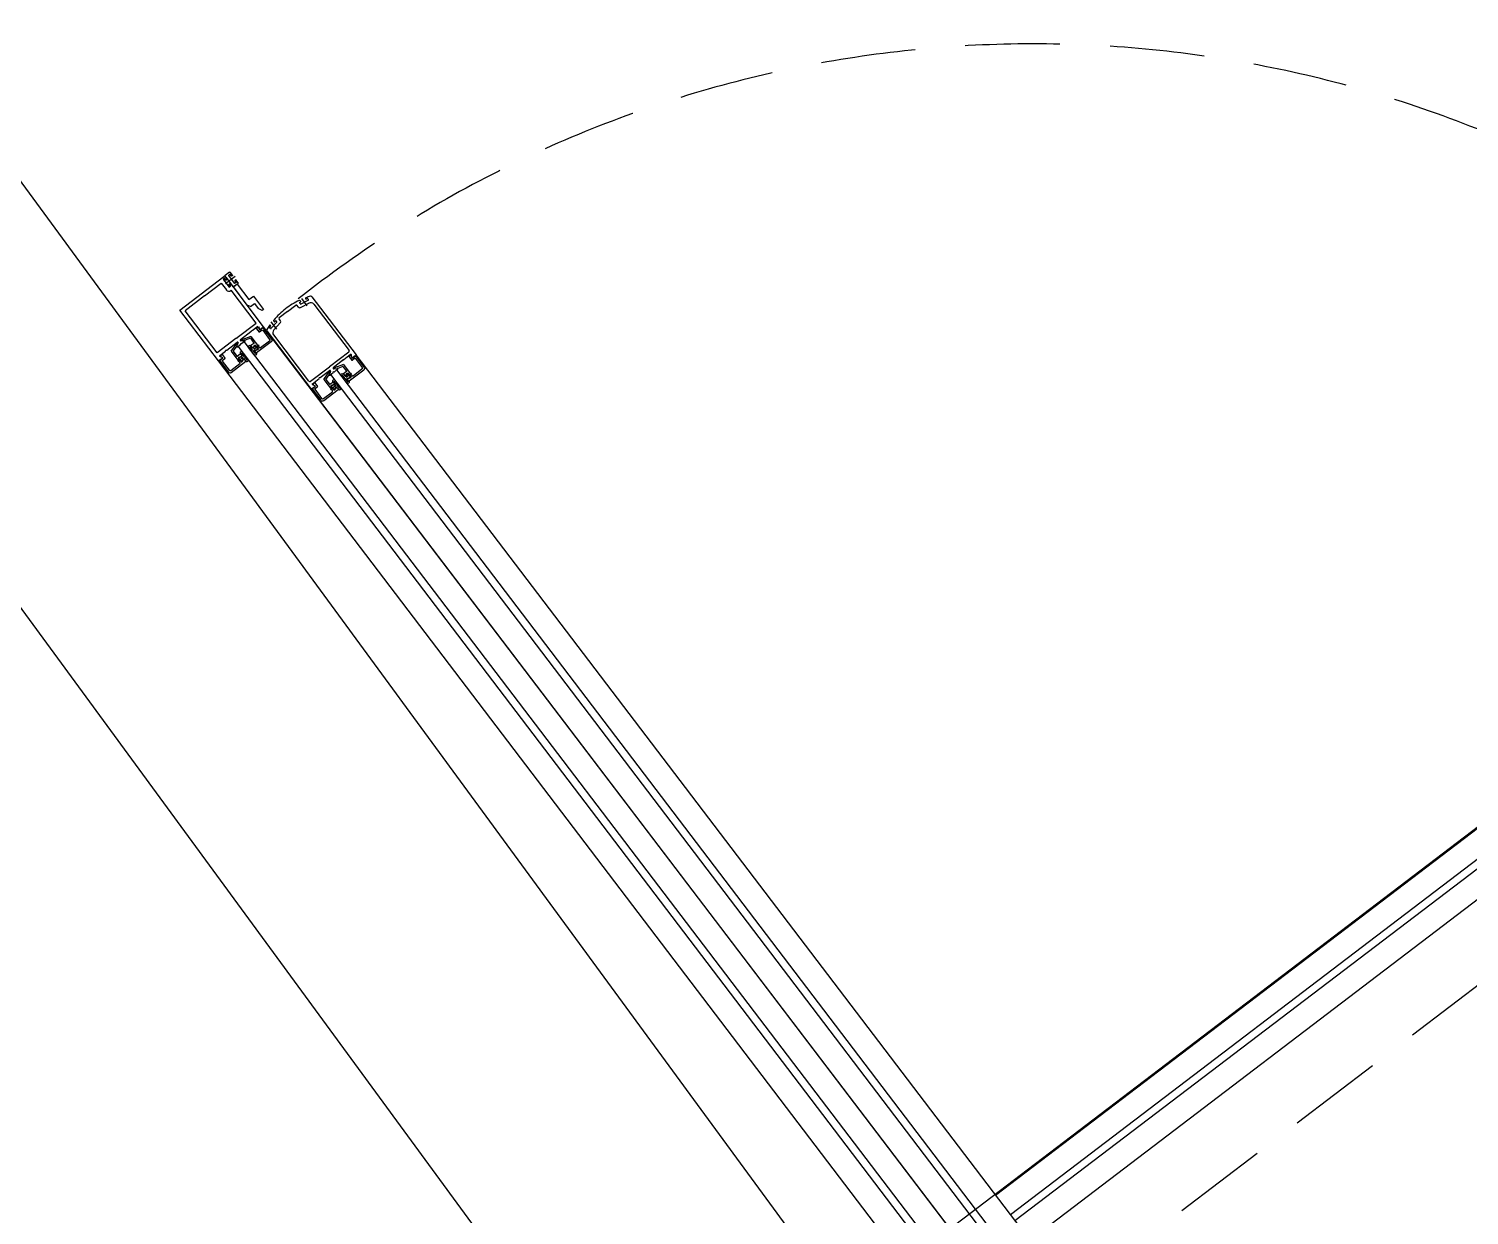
# Model space of a CAD drawing. Header units: millimetres. Extents: x 75184266 to 76346726, y -35850126 to -33679385.
# Drawn here: x 75497899 to 75499042, y -34603798 to -34602856 of the extents above; entities that cross this region are included whole.
import ezdxf

# ---------------------------------------------------------------- set-up
doc = ezdxf.new("R2010")
doc.units = ezdxf.units.MM
doc.header["$LTSCALE"] = 50
doc.header["$MEASUREMENT"] = 0
doc.linetypes.add('XR-지하3층$0$XR-지하3층$0$51A1코아(1층)-1$0$HID', pattern=[2.3, 1.5, -0.8])
doc.layers.add('XR-지하3층$0$XR-지하3층$0$AA-DWXM-DOOR', color=4, linetype='CONTINUOUS')
doc.layers.add('건축', color=8, linetype='CONTINUOUS', plot=False)

# ---------------------------------------------------------------- blocks, each defined once
blk = doc.blocks.new('XR-지하3층$0$XR-지하3층$0$dsfdf')
at = {"layer": 'XR-지하3층$0$XR-지하3층$0$AA-DWXM-DOOR', "color": 8, "linetype": 'XR-지하3층$0$XR-지하3층$0$51A1코아(1층)-1$0$HID'}
blk.add_line((1185.4, 127.8), (1974.3, 708.8), dxfattribs=at)
at = {"layer": 'XR-지하3층$0$XR-지하3층$0$AA-DWXM-DOOR', "color": 8}
for p, q in [((1926.7, 672.4), (2481.7, -81.2)), ((415.1, -563.7), (2033.6, 628.2)), ((1935.7, 617.1), (2461, -96.2)), ((1940.6, 620.8), (2465.9, -92.5)), ((2022, 618.7), (2554.7, -104.7)), ((1920, 605.7), (2445.5, -107.8)), ((1922.3, 602.7), (1167.2, 46.6)), ((2003.2, 601.1), (2534.1, -119.7)), ((2008.2, 604.7), (2539, -116.1)), ((1933.8, 587.1), (1219.5, 61.1)), ((1985.8, 592.1), (2518.6, -131.3)), ((1937.4, 582.2), (1223.1, 56.1)), ((1948.9, 566.6), (1184.6, 3.7))]:
    blk.add_line(p, q, dxfattribs=at)
at = {"layer": 'XR-지하3층$0$XR-지하3층$0$AA-DWXM-DOOR'}
for p, q in [((2471.8, -72), (2460.1, -80.6)), ((2471.5, -88.7), (2464.7, -79.5)), ((2472, -73.5), (2464.8, -78.8)), ((2478.8, -81.1), (2473.4, -73.7)), ((2480.7, -81.4), (2474, -72.3)), ((2439.6, -95.7), (2451.4, -87.1)), ((2441.1, -96.3), (2448.2, -91)), ((2455.7, -100.3), (2448.9, -91.1)), ((2449.4, -93.1), (2453.7, -89.9)), ((2451.1, -91.8), (2450, -90.4)), ((2452.4, -89.1), (2450.2, -89.8)), ((2450.3, -90.2), (2452.4, -93.1)), ((2450.4, -89.9), (2452.7, -89.3)), ((2451.6, -87.1), (2451.5, -86.9)), ((2451.6, -87.1), (2452.7, -88.5)), ((2451.6, -87.1), (2452.7, -88.5)), ((2451.7, -85.5), (2451.8, -85.4)), ((2454.6, -89.3), (2452.4, -86.3)), ((2452.7, -93), (2454, -91)), ((2454.1, -91.3), (2452.8, -93.3)), ((2453.3, -85.7), (2457.6, -91.6)), ((2454.6, -89.3), (2456.7, -92.2)), ((2455.8, -92.7), (2454.7, -91.3)), ((2458.2, -82), (2462.5, -87.9)), ((2458.5, -80.5), (2458.4, -80.6)), ((2461.2, -84.3), (2459.1, -81.4)), ((2460, -80.9), (2459.9, -80.8)), ((2460, -80.9), (2461.1, -82.3)), ((2460, -80.9), (2461.1, -82.3)), ((2461.2, -84.3), (2463.4, -87.3)), ((2461.7, -82.3), (2463, -80.4)), ((2463.1, -80.6), (2461.8, -82.6)), ((2462.1, -83.7), (2466.4, -80.5)), ((2465.4, -83.7), (2463.1, -84.3)), ((2464.2, -86.5), (2463.1, -85.1)), ((2463.4, -84.5), (2465.6, -83.8)), ((2463.5, -80.5), (2465.5, -83.4)), ((2464.7, -81.8), (2463.7, -80.3)), ((2464.1, -88.1), (2464, -88.2)), ((2464.2, -86.5), (2464.3, -86.7)), ((2466.7, -84.8), (2464.4, -86.5)), ((2464.7, -81.8), (2465.8, -83.2)), ((2482, -87.4), (2466.7, -98.7)), ((2482, -87.4), (2466.7, -98.7)), ((2474.2, -90.2), (2466.7, -95.7)), ((2474.2, -90.2), (2466.7, -95.7)), ((2469.8, -88.7), (2467, -84.9)), ((2471.5, -88.7), (2467, -94.8)), ((2469.8, -88.7), (2467.2, -92.2)), ((2475, -90.3), (2474.4, -90.2)), ((2475, -90.3), (2474.4, -90.2)), ((2475, -90.3), (2475.1, -89.7)), ((2475, -90.3), (2475.1, -89.7)), ((2480.6, -85.5), (2475.2, -89.5)), ((2480.6, -85.5), (2475.2, -89.5)), ((2478.6, -86.1), (2476.5, -83.3)), ((2478.8, -81.4), (2476.6, -83.1)), ((2480.6, -81.7), (2478.2, -83.5)), ((2478.2, -83.5), (2479.6, -84.3)), ((2478.7, -83.1), (2481.4, -81.2)), ((2478.7, -83.1), (2481.4, -81.2)), ((2478.7, -83.8), (2480.6, -84.8)), ((2478.7, -83.8), (2480.6, -84.8)), ((2479.7, -84.5), (2479.5, -85.9)), ((2516, -127.9), (2481.7, -81.2)), ((2516, -127.9), (2481.7, -81.2)), ((2510.8, -124.7), (2483.5, -87.6)), ((2510.8, -124.7), (2483.5, -87.6)), ((2446, -107), (2439.3, -97.8)), ((2446.3, -105.1), (2440.8, -97.7)), ((2451.1, -91.8), (2452.1, -93.3)), ((2451.3, -110), (2466.7, -98.7)), ((2451.3, -110), (2466.7, -98.7)), ((2453.4, -94.7), (2455.7, -93)), ((2456.2, -98.8), (2453.4, -95)), ((2455.7, -100.3), (2462.8, -97.8)), ((2455.8, -92.7), (2455.9, -92.9)), ((2456.2, -98.8), (2460.3, -97.3)), ((2456.3, -103.4), (2463.8, -97.9)), ((2456.3, -103.4), (2463.8, -97.9)), ((2457.3, -93.1), (2457.4, -93)), ((2462.4, -97), (2460.3, -97.3)), ((2460.4, -96.6), (2463, -94.7)), ((2460.4, -96.6), (2463, -94.7)), ((2463.5, -97), (2460.7, -97.3)), ((2463.5, -97), (2460.7, -97.3)), ((2463, -97.3), (2462.9, -97.2)), ((2463.8, -94.8), (2463.2, -94.7)), ((2463.8, -94.8), (2463.2, -94.7)), ((2463.8, -94.8), (2463.9, -94.2)), ((2463.8, -94.8), (2463.9, -94.2)), ((2466.5, -92.1), (2464, -94)), ((2466.5, -92.1), (2464, -94)), ((2466, -95.1), (2467.1, -92.6)), ((2466, -95.1), (2467.1, -92.6)), ((2466.3, -94.2), (2467.2, -92.2)), ((2466.5, -94.8), (2466.4, -94.7)), ((2544.9, -95.5), (2533.1, -104.1)), ((2545, -97), (2537.9, -102.3)), ((2551.9, -104.6), (2546.4, -97.3)), ((2553.7, -104.9), (2547, -95.8)), ((2479.9, -154.5), (2445.5, -107.8)), ((2479.9, -154.5), (2445.5, -107.8)), ((2448.2, -105.6), (2445.6, -107.5)), ((2448.2, -105.6), (2445.6, -107.5)), ((2446.3, -107), (2448.8, -105.2)), ((2446.6, -105.2), (2448.8, -103.5)), ((2448.8, -105.2), (2449.1, -106.8)), ((2448.9, -105.8), (2449.3, -107.9)), ((2448.9, -105.8), (2449.3, -107.9)), ((2451.1, -106.3), (2449.1, -103.6)), ((2449.2, -106.9), (2450.6, -107.1)), ((2449.9, -108.1), (2455.3, -104.1)), ((2449.9, -108.1), (2455.3, -104.1)), ((2478.4, -148.5), (2451.1, -111.4)), ((2478.4, -148.5), (2451.1, -111.4)), ((2456.1, -104.2), (2455.5, -104.1)), ((2456.1, -104.2), (2455.5, -104.1)), ((2456.1, -104.2), (2456.2, -103.6)), ((2456.1, -104.2), (2456.2, -103.6)), ((2512.7, -119.2), (2524.4, -110.6)), ((2522.4, -116.6), (2526.7, -113.4)), ((2524.1, -115.3), (2523.1, -113.9)), ((2525.5, -112.6), (2523.3, -113.3)), ((2523.3, -113.7), (2525.4, -116.6)), ((2523.4, -113.4), (2525.7, -112.8)), ((2524.7, -110.6), (2524.6, -110.4)), ((2524.7, -110.6), (2525.7, -112)), ((2524.7, -110.6), (2525.7, -112)), ((2524.8, -109), (2524.9, -108.9)), ((2527.6, -112.8), (2525.4, -109.8)), ((2526.3, -109.2), (2530.7, -115.1)), ((2527.6, -112.8), (2529.8, -115.7)), ((2531.2, -105.5), (2535.6, -111.4)), ((2531.2, -105.5), (2535.6, -111.4)), ((2531.5, -104), (2531.5, -104.1)), ((2531.5, -104), (2531.5, -104.1)), ((2534.3, -107.9), (2532.1, -104.9)), ((2534.3, -107.9), (2532.1, -104.9)), ((2533.1, -104.4), (2533, -104.3)), ((2533.1, -104.4), (2533, -104.3)), ((2533.1, -104.4), (2534.1, -105.8)), ((2533.1, -104.4), (2534.1, -105.8)), ((2533.1, -104.4), (2534.1, -105.8)), ((2534.3, -107.9), (2536.5, -110.8)), ((2534.3, -107.9), (2536.5, -110.8)), ((2534.8, -105.8), (2536.1, -103.9)), ((2536.2, -104.1), (2534.9, -106.1)), ((2536.2, -104.1), (2534.9, -106.1)), ((2535.2, -107.2), (2539.5, -104)), ((2538.5, -107.2), (2536.2, -107.8)), ((2538.5, -107.2), (2536.2, -107.8)), ((2537.2, -110), (2536.2, -108.6)), ((2536.4, -108), (2538.6, -107.3)), ((2536.5, -104.1), (2538.6, -106.9)), ((2536.5, -104.1), (2538.6, -106.9)), ((2537.8, -105.3), (2536.7, -103.8)), ((2537.1, -111.6), (2537, -111.7)), ((2537.1, -111.6), (2537, -111.7)), ((2537.2, -110), (2537.3, -110.2)), ((2537.2, -110), (2537.3, -110.2)), ((2539.8, -108.4), (2537.5, -110)), ((2544.5, -112.2), (2537.8, -103)), ((2537.8, -105.3), (2538.8, -106.7)), ((2548.1, -113.1), (2539.6, -119.4)), ((2548.1, -113.1), (2539.6, -119.4)), ((2544.5, -112.2), (2540, -118.3)), ((2542.9, -112.2), (2540.1, -108.4)), ((2542.9, -112.2), (2540.3, -115.7)), ((2540.6, -122.4), (2555.7, -111.3)), ((2540.6, -122.4), (2555.7, -111.3)), ((2548.9, -113.2), (2548.3, -113.1)), ((2548.9, -113.2), (2548.3, -113.1)), ((2548.9, -113.2), (2549, -112.6)), ((2548.9, -113.2), (2549, -112.6)), ((2553.7, -109), (2549.1, -112.4)), ((2553.7, -109), (2549.1, -112.4)), ((2551.8, -104.9), (2549.6, -106.6)), ((2551.6, -109.6), (2549.6, -106.8)), ((2553.7, -105.2), (2551.2, -107)), ((2551.2, -107), (2552.6, -107.8)), ((2551.7, -106.6), (2554.4, -104.7)), ((2551.7, -106.6), (2554.4, -104.7)), ((2551.8, -107.3), (2553.6, -108.3)), ((2551.8, -107.3), (2553.6, -108.3)), ((2552.7, -108), (2552.5, -109.4)), ((2554.7, -104.7), (2584.8, -145.6)), ((2554.7, -104.7), (2584.8, -145.6)), ((2555.7, -111.3), (2580.5, -145)), ((2555.7, -111.3), (2580.5, -145)), ((2519.1, -130.5), (2512.3, -121.4)), ((2519.3, -128.6), (2513.9, -121.2)), ((2514.1, -119.8), (2521.3, -114.5)), ((2528.7, -123.8), (2522, -114.6)), ((2524.1, -115.3), (2525.2, -116.8)), ((2539.6, -123.2), (2524.5, -134.3)), ((2539.6, -123.2), (2524.5, -134.3)), ((2525.7, -116.5), (2527, -114.6)), ((2527.1, -114.8), (2525.8, -116.8)), ((2529.2, -122.3), (2526.4, -118.5)), ((2526.5, -118.2), (2528.8, -116.5)), ((2528.8, -116.2), (2527.8, -114.8)), ((2528.6, -127.5), (2537, -121.3)), ((2528.6, -127.5), (2537, -121.3)), ((2528.7, -123.8), (2535.9, -121.3)), ((2528.8, -116.2), (2528.9, -116.4)), ((2529.2, -122.3), (2533.3, -120.8)), ((2530.4, -116.6), (2530.4, -116.5)), ((2535.5, -120.5), (2533.3, -120.8)), ((2533.5, -120.2), (2536.1, -118.3)), ((2533.5, -120.2), (2536.1, -118.3)), ((2536.7, -120.5), (2533.8, -120.9)), ((2536.7, -120.5), (2533.8, -120.9)), ((2536, -120.9), (2536, -120.7)), ((2536.9, -118.3), (2536.3, -118.3)), ((2536.9, -118.3), (2536.3, -118.3)), ((2536.9, -118.3), (2537, -117.7)), ((2536.9, -118.3), (2537, -117.7)), ((2539.6, -115.7), (2537.1, -117.6)), ((2539.6, -115.7), (2537.1, -117.6)), ((2539, -118.9), (2540.2, -116.2)), ((2539, -118.9), (2540.2, -116.2)), ((2539.4, -117.7), (2540.3, -115.7)), ((2539.5, -118.3), (2539.4, -118.2)), ((2539.8, -122.4), (2539.7, -123)), ((2539.8, -122.4), (2539.7, -123)), ((2539.8, -122.4), (2540.5, -122.5)), ((2539.8, -122.4), (2540.5, -122.5)), ((2505, -135.7), (2506.2, -137.4)), ((2505, -135.7), (2506.2, -137.4)), ((2510.5, -128.6), (2505.1, -134.4)), ((2510.5, -128.6), (2505.1, -134.4)), ((2512.7, -129.8), (2508, -134.7)), ((2512.7, -129.8), (2508, -134.7)), ((2508, -135), (2508.6, -135.9)), ((2508, -135), (2508.6, -135.9)), ((2508.2, -129.3), (2512.4, -135)), ((2508.2, -129.3), (2512.4, -135)), ((2508.9, -135.9), (2509.6, -135.2)), ((2508.9, -135.9), (2509.6, -135.2)), ((2510.1, -135.3), (2510.5, -135.8)), ((2510.1, -135.3), (2510.5, -135.8)), ((2513, -129.8), (2513.7, -130.7)), ((2513, -129.8), (2513.7, -130.7)), ((2513.7, -131), (2513, -131.6)), ((2513.7, -131), (2513, -131.6)), ((2513, -132), (2513.1, -132.2)), ((2513, -132), (2513.1, -132.2)), ((2513, -132), (2513.1, -132.2)), ((2513, -132), (2513.1, -132.2)), ((2521.3, -129.1), (2518.6, -131)), ((2521.3, -129.1), (2518.6, -131)), ((2518.6, -131.3), (2543.8, -165.7)), ((2518.6, -131.3), (2543.8, -165.7)), ((2519.3, -130.5), (2521.8, -128.7)), ((2519.6, -128.7), (2521.8, -127)), ((2521.8, -128.7), (2522.1, -130.3)), ((2521.9, -129.3), (2522.3, -131.4)), ((2521.9, -129.3), (2522.3, -131.4)), ((2524.1, -129.8), (2522.1, -127.1)), ((2522.3, -130.4), (2523.7, -130.6)), ((2523, -131.6), (2527.6, -128.3)), ((2523, -131.6), (2527.6, -128.3)), ((2524.5, -134.3), (2543.9, -160.6)), ((2524.5, -134.3), (2543.9, -160.6)), ((2528.4, -128.3), (2527.8, -128.2)), ((2528.4, -128.3), (2527.8, -128.2)), ((2528.4, -128.3), (2528.5, -127.7)), ((2528.4, -128.3), (2528.5, -127.7)), ((2482.2, -149.5), (2489.3, -145.9)), ((2482.2, -149.5), (2489.3, -145.9)), ((2483.6, -147.4), (2487.8, -153.1)), ((2483.6, -147.4), (2487.8, -153.1)), ((2490.6, -146.3), (2491.8, -147.9)), ((2490.6, -146.3), (2491.8, -147.9)), ((2499.3, -143.1), (2492.6, -148.1)), ((2499.3, -143.1), (2492.6, -148.1)), ((2499.3, -143.1), (2506.1, -138.1)), ((2499.3, -143.1), (2506.1, -138.1)), ((2518.4, -144.9), (2519.4, -144.2)), ((2518.4, -144.9), (2519.4, -144.2)), ((2526.3, -155.6), (2518.4, -144.9)), ((2526.3, -155.6), (2518.4, -144.9)), ((2519.4, -144.2), (2522.6, -145.9)), ((2519.4, -144.2), (2522.6, -145.9)), ((2525.5, -149.8), (2522.6, -145.9)), ((2525.5, -149.8), (2522.6, -145.9)), ((2528.6, -147.5), (2525.5, -149.8)), ((2528.6, -147.5), (2525.5, -149.8)), ((2528.6, -147.5), (2531.2, -148.5)), ((2528.6, -147.5), (2531.2, -148.5)), ((2584.8, -145.6), (2549.5, -171.6)), ((2584.8, -145.6), (2549.5, -171.6)), ((2564.9, -156.5), (2580.5, -145)), ((2564.9, -156.5), (2580.5, -145)), ((2482.6, -152.2), (2483.3, -153.1)), ((2482.6, -152.2), (2483.3, -153.1)), ((2482.7, -151.9), (2488.8, -148.8)), ((2482.7, -151.9), (2488.8, -148.8)), ((2483.5, -153.2), (2484.4, -152.7)), ((2483.5, -153.2), (2484.4, -152.7)), ((2484.7, -152.8), (2484.8, -153)), ((2484.7, -152.8), (2484.8, -153)), ((2488.7, -151), (2489.1, -151.5)), ((2488.7, -151), (2489.1, -151.5)), ((2489.7, -150.1), (2488.8, -150.5)), ((2489.7, -150.1), (2488.8, -150.5)), ((2489.1, -148.9), (2489.7, -149.8)), ((2489.1, -148.9), (2489.7, -149.8)), ((2529.8, -153), (2526.3, -155.6)), ((2529.8, -153), (2526.3, -155.6)), ((2538.9, -165.3), (2529.8, -153)), ((2538.9, -165.3), (2529.8, -153)), ((2547.8, -171), (2537.2, -156.6)), ((2547.8, -171), (2537.2, -156.6)), ((2564.9, -156.5), (2551.6, -166.3)), ((2564.9, -156.5), (2551.6, -166.3)), ((2538.1, -166.5), (2539.9, -168.9)), ((2538.1, -166.5), (2539.9, -168.9)), ((2538.2, -166), (2541.8, -163.4)), ((2538.2, -166), (2541.8, -163.4)), ((2541.9, -163.3), (2539.2, -165.3)), ((2541.9, -163.3), (2539.2, -165.3)), ((2539.8, -166.7), (2540.7, -166.1)), ((2539.8, -166.7), (2540.7, -166.1)), ((2539.8, -167), (2540.7, -168.2)), ((2539.8, -167), (2540.7, -168.2)), ((2540.3, -168.9), (2540.6, -168.7)), ((2540.3, -168.9), (2540.6, -168.7)), ((2540.5, -171.6), (2548.3, -165.9)), ((2540.5, -171.6), (2548.3, -165.9)), ((2541, -166.1), (2545.6, -172.3)), ((2541, -166.1), (2545.6, -172.3)), ((2542.2, -163.4), (2544.1, -166)), ((2542.2, -163.4), (2544.1, -166)), ((2544.1, -160.4), (2543.9, -160.6)), ((2544.1, -160.4), (2543.9, -160.6)), ((2544.4, -164.3), (2544.8, -164.9)), ((2544.4, -164.3), (2544.8, -164.9)), ((2544.9, -163.3), (2544.5, -163.6)), ((2544.9, -163.3), (2544.5, -163.6)), ((2544.5, -166.1), (2545.3, -165.6)), ((2544.5, -166.1), (2545.3, -165.6)), ((2544.7, -165.7), (2544.6, -165.8)), ((2544.7, -165.7), (2544.6, -165.8)), ((2544.8, -164.4), (2545.4, -165.1)), ((2544.8, -164.4), (2545.4, -165.1)), ((2544.9, -164), (2545.2, -163.7)), ((2544.9, -164), (2545.2, -163.7)), ((2549.8, -169.2), (2545.6, -163.4)), ((2549.8, -169.2), (2545.6, -163.4)), ((2545.6, -163.8), (2549.5, -169)), ((2545.6, -163.8), (2549.5, -169)), ((2546.9, -169.8), (2548.5, -172)), ((2546.9, -169.8), (2548.5, -172)), ((2547, -169.4), (2547.7, -168.8)), ((2547, -169.4), (2547.7, -168.8)), ((2547.2, -170.2), (2548.1, -171.4)), ((2547.2, -170.2), (2548.1, -171.4)), ((2547.4, -169.3), (2547.3, -169.5)), ((2547.4, -169.3), (2547.3, -169.5)), ((2551.6, -166.3), (2547.6, -161)), ((2551.6, -166.3), (2547.6, -161)), ((2548.1, -168.9), (2548.7, -169.6)), ((2548.1, -168.9), (2548.7, -169.6)), ((2548.6, -170.1), (2548.2, -169.5)), ((2548.6, -170.1), (2548.2, -169.5)), ((2549.1, -169.7), (2549.4, -169.5)), ((2549.1, -169.7), (2549.4, -169.5)), ((2549.7, -169.9), (2549.3, -170.2)), ((2549.7, -169.9), (2549.3, -170.2)), ((2542.6, -172.6), (2544.4, -175)), ((2542.6, -172.6), (2544.4, -175)), ((2542.7, -172.2), (2543, -172)), ((2542.7, -172.2), (2543, -172)), ((2543.5, -172), (2544.4, -173.3)), ((2543.5, -172), (2544.4, -173.3)), ((2544.7, -173.3), (2545.6, -172.6)), ((2544.7, -173.3), (2545.6, -172.6)), ((2544.8, -175.1), (2548.4, -172.4)), ((2544.8, -175.1), (2548.4, -172.4))]:
    blk.add_line(p, q, dxfattribs=at)
at = {"layer": 'XR-지하3층$0$XR-지하3층$0$AA-DWXM-DOOR', "color": 8, "linetype": 'XR-지하3층$0$XR-지하3층$0$51A1코아(1층)-1$0$HID'}
blk.add_arc((1918.4, 598.6), 944.7, 219.0666, 308.4325, dxfattribs=at)
at = {"layer": 'XR-지하3층$0$XR-지하3층$0$AA-DWXM-DOOR'}
for centre, radius, start, end in [((2474.4, -90.4), 0.258, 81.3686, 126.3686), ((2474.4, -90.4), 0.258, 81.3686, 126.3686), ((2475.4, -89.7), 0.258, 126.3686, 171.3686), ((2475.4, -89.7), 0.258, 126.3686, 171.3686), ((2478.9, -83.5), 0.408, 126.3686, 241.3686), ((2478.9, -83.5), 0.408, 126.3686, 241.3686), ((2480.4, -85.2), 0.408, 306.3686, 61.3686), ((2480.4, -85.2), 0.408, 306.3686, 61.3686), ((2481.5, -81.3), 0.204, 36.3686, 126.3686), ((2481.5, -81.3), 0.204, 36.3686, 126.3686), ((2482.6, -88.2), 1.02, 36.3686, 126.3686), ((2482.6, -88.2), 1.02, 36.3686, 126.3686), ((2460.7, -96.9), 0.408, 126.3686, 277.3686), ((2460.7, -96.9), 0.408, 126.3686, 277.3686), ((2463.1, -94.9), 0.258, 81.3686, 126.3686), ((2463.1, -94.9), 0.258, 81.3686, 126.3686), ((2463.5, -97.5), 0.51, 306.3686, 97.3686), ((2463.5, -97.5), 0.51, 306.3686, 97.3686), ((2464.1, -94.2), 0.258, 126.3686, 171.3686), ((2464.1, -94.2), 0.258, 126.3686, 171.3686), ((2466.4, -95.3), 0.51, 155.3686, 306.3686), ((2466.4, -95.3), 0.51, 155.3686, 306.3686), ((2466.8, -92.4), 0.408, 335.3686, 126.3686), ((2466.8, -92.4), 0.408, 335.3686, 126.3686), ((2445.7, -107.7), 0.204, 126.3686, 216.3686), ((2445.7, -107.7), 0.204, 126.3686, 216.3686), ((2448.5, -105.9), 0.408, 11.3686, 126.3686), ((2448.5, -105.9), 0.408, 11.3686, 126.3686), ((2449.7, -107.8), 0.408, 191.3686, 306.3686), ((2449.7, -107.8), 0.408, 191.3686, 306.3686), ((2451.9, -110.8), 1.02, 126.3686, 216.3686), ((2451.9, -110.8), 1.02, 126.3686, 216.3686), ((2455.5, -104.4), 0.258, 81.3686, 126.3686), ((2455.5, -104.4), 0.258, 81.3686, 126.3686), ((2456.5, -103.6), 0.258, 126.3686, 171.3686), ((2456.5, -103.6), 0.258, 126.3686, 171.3686), ((2548.2, -113.3), 0.258, 81.3686, 126.3686), ((2548.2, -113.3), 0.258, 81.3686, 126.3686), ((2549.3, -112.6), 0.258, 126.3686, 171.3686), ((2549.3, -112.6), 0.258, 126.3686, 171.3686), ((2552, -107), 0.408, 126.3686, 241.3686), ((2552, -107), 0.408, 126.3686, 241.3686), ((2553.4, -108.7), 0.408, 306.3686, 61.3686), ((2553.4, -108.7), 0.408, 306.3686, 61.3686), ((2554.5, -104.8), 0.204, 36.3686, 126.3686), ((2554.5, -104.8), 0.204, 36.3686, 126.3686), ((2508.3, -126.5), 3.06, 316.3686, 36.3686), ((2508.3, -126.5), 3.06, 316.3686, 36.3686), ((2533.8, -120.5), 0.413, 126.3686, 277.3686), ((2533.8, -120.5), 0.413, 126.3686, 277.3686), ((2536.2, -118.5), 0.258, 81.3686, 126.3686), ((2536.2, -118.5), 0.258, 81.3686, 126.3686), ((2536.8, -120.9), 0.413, 306.3686, 97.3686), ((2536.8, -120.9), 0.413, 306.3686, 97.3686), ((2537.2, -117.8), 0.258, 126.3686, 171.3686), ((2537.2, -117.8), 0.258, 126.3686, 171.3686), ((2539.4, -119), 0.413, 155.3686, 306.3686), ((2539.4, -119), 0.413, 155.3686, 306.3686), ((2539.8, -116), 0.413, 335.3686, 126.3686), ((2539.8, -116), 0.413, 335.3686, 126.3686), ((2539.5, -123), 0.258, 306.3686, 351.3686), ((2539.5, -123), 0.258, 306.3686, 351.3686), ((2540.5, -122.2), 0.258, 261.3686, 306.3686), ((2540.5, -122.2), 0.258, 261.3686, 306.3686), ((2461.4, -93.3), 65.3, 307.2639, 318.6433), ((2461.4, -93.3), 65.3, 307.2639, 318.6433), ((2505.8, -135.1), 1.02, 136.3686, 216.3686), ((2505.8, -135.1), 1.02, 136.3686, 216.3686), ((2508.1, -134.9), 0.204, 136.3686, 216.3686), ((2508.1, -134.9), 0.204, 136.3686, 216.3686), ((2508.8, -135.8), 0.204, 216.3686, 316.3686), ((2508.8, -135.8), 0.204, 216.3686, 316.3686), ((2509.8, -135.4), 0.306, 36.3686, 136.3686), ((2509.8, -135.4), 0.306, 36.3686, 136.3686), ((2510.1, -136.1), 0.51, 318.6433, 36.3686), ((2510.1, -136.1), 0.51, 318.6433, 36.3686), ((2512.8, -129.9), 0.204, 36.3686, 136.3686), ((2512.8, -129.9), 0.204, 36.3686, 136.3686), ((2513.2, -131.9), 0.306, 136.3686, 216.3686), ((2513.2, -131.9), 0.306, 136.3686, 216.3686), ((2513.5, -131.9), 0.51, 216.3686, 323.4954), ((2513.5, -131.9), 0.51, 216.3686, 323.4954), ((2513.5, -130.8), 0.204, 316.3686, 36.3686), ((2513.5, -130.8), 0.204, 316.3686, 36.3686), ((2461.4, -93.3), 65.3, 323.4954, 326.8074), ((2461.4, -93.3), 65.3, 323.4954, 326.8074), ((2515.2, -128.5), 1.02, 326.8074, 36.3686), ((2515.2, -128.5), 1.02, 326.8074, 36.3686), ((2518.7, -131.2), 0.204, 126.3686, 216.3686), ((2518.7, -131.2), 0.204, 126.3686, 216.3686), ((2521.5, -129.4), 0.408, 11.3686, 126.3686), ((2521.5, -129.4), 0.408, 11.3686, 126.3686), ((2522.4, -130.8), 0.408, 191.3686, 306.3686), ((2522.4, -130.8), 0.408, 191.3686, 306.3686), ((2527.7, -128.5), 0.258, 81.3686, 126.3686), ((2527.7, -128.5), 0.258, 81.3686, 126.3686), ((2528.7, -127.7), 0.258, 126.3686, 171.3686), ((2528.7, -127.7), 0.258, 126.3686, 171.3686), ((2489.8, -146.9), 1.02, 36.3686, 116.3686), ((2489.8, -146.9), 1.02, 36.3686, 116.3686), ((2463.1, -92.1), 65.3, 294.0939, 305.4733), ((2463.1, -92.1), 65.3, 294.0939, 305.4733), ((2492.3, -147.6), 0.51, 216.3686, 306.3686), ((2492.3, -147.6), 0.51, 216.3686, 306.3686), ((2505.8, -137.7), 0.51, 306.3686, 36.3686), ((2505.8, -137.7), 0.51, 306.3686, 36.3686), ((2480.9, -146.7), 3.06, 216.3686, 296.3686), ((2480.9, -146.7), 3.06, 216.3686, 296.3686), ((2480.7, -153.9), 1.02, 216.3686, 285.9298), ((2480.7, -153.9), 1.02, 216.3686, 285.9298), ((2463.1, -92.1), 65.3, 285.9298, 289.2417), ((2463.1, -92.1), 65.3, 285.9298, 289.2417), ((2482.8, -152.1), 0.204, 116.3686, 216.3686), ((2482.8, -152.1), 0.204, 116.3686, 216.3686), ((2483.5, -153), 0.204, 216.3686, 296.3686), ((2483.5, -153), 0.204, 216.3686, 296.3686), ((2484.5, -153), 0.306, 36.3686, 116.3686), ((2484.5, -153), 0.306, 36.3686, 116.3686), ((2484.4, -153.3), 0.51, 289.2417, 36.3686), ((2484.4, -153.3), 0.51, 289.2417, 36.3686), ((2489, -150.8), 0.306, 116.3686, 216.3686), ((2489, -150.8), 0.306, 116.3686, 216.3686), ((2488.9, -149), 0.204, 36.3686, 116.3686), ((2488.9, -149), 0.204, 36.3686, 116.3686), ((2489.5, -151.2), 0.51, 216.3686, 294.0939), ((2489.5, -151.2), 0.51, 216.3686, 294.0939), ((2489.6, -149.9), 0.204, 296.3686, 36.3686), ((2489.6, -149.9), 0.204, 296.3686, 36.3686), ((2545.6, -162.5), 2.55, 36.3686, 126.3686), ((2545.6, -162.5), 2.55, 36.3686, 126.3686), ((2539, -165.2), 0.204, 216.3686, 306.3686), ((2539, -165.2), 0.204, 216.3686, 306.3686), ((2541.7, -163.2), 0.204, 306.3686, 36.3686), ((2541.7, -163.2), 0.204, 306.3686, 36.3686), ((2544.3, -165.4), 0.51, 216.3686, 306.3686), ((2544.3, -165.4), 0.51, 216.3686, 306.3686), ((2544.8, -164), 0.51, 126.3686, 216.3686), ((2544.8, -164), 0.51, 126.3686, 216.3686), ((2544.4, -165.2), 0.51, 306.3686, 36.3686), ((2544.4, -165.2), 0.51, 306.3686, 36.3686), ((2545.2, -163.7), 0.51, 36.3686, 126.3686), ((2545.2, -163.7), 0.51, 36.3686, 126.3686), ((2547.6, -169.9), 0.51, 126.3686, 216.3686), ((2547.6, -169.9), 0.51, 126.3686, 216.3686), ((2547.7, -169.8), 0.51, 36.3686, 126.3686), ((2547.7, -169.8), 0.51, 36.3686, 126.3686), ((2549, -169.8), 0.51, 216.3686, 306.3686), ((2549, -169.8), 0.51, 216.3686, 306.3686), ((2549.4, -169.5), 0.51, 306.3686, 36.3686), ((2549.4, -169.5), 0.51, 306.3686, 36.3686), ((2548.9, -170.8), 1.02, 216.3686, 306.3686), ((2548.9, -170.8), 1.02, 216.3686, 306.3686)]:
    blk.add_arc(centre, radius, start, end, dxfattribs=at)
for centre, major_axis, start_param, end_param in [((2465.1, -79.2), (-0.361, 0.361), -0.150647, 1.42015), ((2472.7, -73.2), (1.08, 1.08), 6.132539, 7.703335), ((2472.6, -74.4), (0.721, 0.721), 6.132539, 7.703335), ((2459, -81.4), (-0.721, 0.721), -0.150647, 1.42015), ((2459.1, -81.4), (0.721, 0.721), 6.132539, 7.703335), ((2460.2, -80.8), (-0.144, 0.144), -0.150647, 1.42015), ((2461.4, -82.1), (-0.288, 0.288), 1.42015, 3.342206), ((2459.6, -85.6), (-2.52, 2.52), -1.37371, -1.261478), ((2461.7, -82.4), (0.144, 0.144), 3.338679, 4.923091), ((2463.4, -87.3), (-0.721, 0.721), 1.42015, 2.990946), ((2463.3, -80.6), (-0.288, 0.288), 4.561742, 6.483798), ((2463.2, -84.5), (-0.144, 0.144), -0.511995, 1.072417), ((2463.5, -84.9), (-0.288, 0.288), -0.501906, 1.42015), ((2459.6, -85.6), (-2.52, 2.52), 4.101777, 4.214009), ((2463.3, -80.7), (0.144, 0.144), 6.132539, 8.064684), ((2463.5, -87.3), (0.721, 0.721), 4.561742, 6.132539), ((2464.3, -86.4), (0.144, 0.144), 2.990946, 4.561742), ((2465.4, -83.5), (-0.144, 0.144), 2.629597, 4.561742), ((2465.5, -83.5), (-0.288, 0.288), 2.639687, 4.561742), ((2466.9, -85), (-0.144, 0.144), 4.561742, 6.132539), ((2476.7, -83.2), (-0.144, 0.144), -0.150646, 1.42015), ((2479, -85.8), (0.361, 0.361), 2.990946, 5.347141), ((2478.7, -81.3), (-0.144, 0.144), 2.990946, 4.561742), ((2479.5, -84.5), (0.144, 0.144), 5.347141, 6.568871), ((2480.5, -81.5), (0.144, 0.144), 4.561742, 6.132539), ((2466.8, -94.4), (0.361, 0.361), 1.926295, 2.990946), ((2466.7, -94.6), (0.216, 0.216), 2.990946, 4.858448), ((2538.2, -102.7), (-0.361, 0.361), -0.150647, 1.42015), ((2545.8, -96.7), (1.08, 1.08), 6.132539, 7.703335), ((2545.6, -97.9), (0.721, 0.721), 6.132539, 7.703335), ((2532.1, -104.9), (-0.721, 0.721), -0.150647, 1.42015), ((2532.1, -104.9), (-0.721, 0.721), -0.150647, 1.42015), ((2532.2, -104.9), (-0.721, 0.721), 4.561742, 6.132539), ((2532.2, -104.9), (-0.721, 0.721), 4.561742, 6.132539), ((2533.3, -104.3), (-0.144, 0.144), -0.150647, 1.42015), ((2534.4, -105.6), (-0.288, 0.288), 1.42015, 3.342206), ((2532.6, -109.1), (-2.52, 2.52), -1.37371, -1.261478), ((2532.6, -109.1), (-2.52, 2.52), -1.37371, -1.261478), ((2534.7, -105.9), (0.144, 0.144), 3.338679, 4.923091), ((2534.7, -105.9), (0.144, 0.144), 3.338679, 4.923091), ((2536.4, -110.8), (-0.721, 0.721), 1.42015, 2.990946), ((2536.4, -110.8), (-0.721, 0.721), 1.42015, 2.990946), ((2536.2, -108), (-0.144, 0.144), -0.511995, 1.072417), ((2536.2, -108), (-0.144, 0.144), -0.511995, 1.072417), ((2532.6, -109.1), (2.52, 2.52), 5.672574, 5.784805), ((2532.6, -109.1), (2.52, 2.52), 5.672574, 5.784805), ((2536.4, -104.1), (-0.288, 0.288), 4.561742, 6.483798), ((2536.5, -108.4), (-0.288, 0.288), -0.501906, 1.42015), ((2536.3, -104.2), (0.144, 0.144), 6.132539, 8.064684), ((2536.3, -104.2), (0.144, 0.144), 6.132539, 8.064684), ((2536.5, -110.8), (0.721, 0.721), 4.561742, 6.132539), ((2536.5, -110.8), (0.721, 0.721), 4.561742, 6.132539), ((2537.4, -109.9), (0.144, 0.144), 2.990946, 4.561742), ((2538.4, -107), (-0.144, 0.144), 2.629597, 4.561742), ((2538.4, -107), (-0.144, 0.144), 2.629597, 4.561742), ((2538.5, -107), (-0.288, 0.288), 2.639687, 4.561742), ((2539.9, -108.5), (-0.144, 0.144), 4.561742, 6.132539), ((2549.7, -106.7), (-0.144, 0.144), -0.150647, 1.42015), ((2552, -109.3), (0.361, 0.361), 2.990946, 5.347141), ((2551.7, -104.8), (0.144, 0.144), 4.561742, 6.132539), ((2552.5, -108), (0.144, 0.144), 5.347141, 6.568871), ((2553.6, -105), (0.144, 0.144), 4.561742, 6.132539), ((2539.8, -117.9), (0.361, 0.361), 1.926295, 2.990946), ((2539.8, -118.1), (0.216, 0.216), 2.990946, 4.858448)]:
    blk.add_ellipse(centre, major_axis=major_axis, ratio=1, start_param=start_param, end_param=end_param, dxfattribs=at)
at = {"layer": 'XR-지하3층$0$XR-지하3층$0$AA-DWXM-DOOR', "extrusion": (0, 0, -1)}
for centre, major_axis, start_param, end_param in [((2448.5, -91.4), (-0.361, 0.361), 0.150647, 1.721443), ((2450.3, -90.2), (0.288, 0.288), 3.292239, 5.214295), ((2450.4, -90.1), (0.144, 0.144), 3.292239, 5.224384), ((2452.3, -86.3), (-0.721, 0.721), 4.863036, 6.433832), ((2451.5, -87.2), (-0.144, 0.144), 0.150647, 1.721443), ((2452.4, -86.3), (-0.721, 0.721), 0.150647, 1.721443), ((2452.3, -88.7), (0.288, 0.288), 0.150647, 2.072702), ((2456.2, -88), (2.52, 2.52), 3.639973, 3.752204), ((2452.6, -89.1), (-0.144, 0.144), 2.069176, 3.653588), ((2454.2, -91.2), (-0.144, 0.144), 6.072483, 7.656895), ((2454.4, -91.6), (0.288, 0.288), 4.511776, 6.433832), ((2456.2, -88), (2.52, 2.52), 2.832274, 2.944506), ((2440.5, -96.9), (-1.08, 1.08), 4.863036, 6.433832), ((2441.7, -97.1), (-0.721, 0.721), 4.863036, 6.433832), ((2452.5, -93), (-0.288, 0.288), 2.94098, 4.863036), ((2452.5, -92.9), (0.144, 0.144), 1.360094, 3.292239), ((2453.5, -94.8), (-0.144, 0.144), 4.863035, 6.433832), ((2455.6, -92.8), (-0.144, 0.144), 1.721443, 3.292239), ((2456.7, -92.2), (0.721, 0.721), 1.721443, 3.292239), ((2456.8, -92.2), (0.721, 0.721), 0.150647, 1.721443), ((2462.5, -97.5), (0.361, 0.361), -0.914004, 0.150647), ((2462.7, -97.5), (-0.216, 0.216), 1.721443, 3.588945), ((2446.2, -106.8), (0.144, 0.144), 1.721443, 3.292239), ((2446.5, -105), (-0.144, 0.144), 3.292239, 4.863036), ((2448.9, -103.7), (0.144, 0.144), -1.42015, 0.150647), ((2449.3, -106.7), (0.144, 0.144), 2.506841, 3.728572), ((2450.7, -106.6), (-0.361, 0.361), 1.721443, 4.077637), ((2523.4, -113.7), (0.288, 0.288), 3.292239, 5.214295), ((2523.5, -113.6), (0.144, 0.144), 3.292239, 5.224384), ((2525.4, -109.8), (-0.721, 0.721), 4.863036, 6.433832), ((2524.5, -110.7), (-0.144, 0.144), 0.150647, 1.721443), ((2525.5, -109.8), (-0.721, 0.721), 0.150647, 1.721443), ((2525.4, -112.2), (0.288, 0.288), 0.150647, 2.072702), ((2525.7, -112.6), (-0.144, 0.144), 2.069176, 3.653588), ((2529.3, -111.5), (2.52, 2.52), 3.639973, 3.752204), ((2513.6, -120.4), (-1.08, 1.08), 4.863036, 6.433832), ((2514.7, -120.6), (-0.721, 0.721), 4.863036, 6.433832), ((2521.6, -114.9), (-0.361, 0.361), 0.150647, 1.721443), ((2525.5, -116.5), (-0.288, 0.288), 2.94098, 4.863036), ((2525.6, -116.4), (0.144, 0.144), 1.360094, 3.292239), ((2526.6, -118.3), (-0.144, 0.144), 4.863035, 6.433832), ((2527.2, -114.7), (-0.144, 0.144), 6.072483, 7.656895), ((2527.5, -115.1), (0.288, 0.288), 4.511776, 6.433832), ((2529.3, -111.5), (2.52, 2.52), 2.832274, 2.944506), ((2528.6, -116.3), (-0.144, 0.144), 1.721443, 3.292239), ((2529.7, -115.8), (0.721, 0.721), 1.721443, 3.292239), ((2529.8, -115.7), (0.721, 0.721), 0.150647, 1.721443), ((2535.5, -121), (0.361, 0.361), -0.914004, 0.150647), ((2535.8, -121), (-0.216, 0.216), 1.721443, 3.588945), ((2519.2, -130.3), (0.144, 0.144), 1.721443, 3.292239), ((2519.5, -128.5), (-0.144, 0.144), 3.292239, 4.863036), ((2522, -127.2), (0.144, 0.144), -1.42015, 0.150647), ((2522.3, -130.2), (0.144, 0.144), 2.506841, 3.728572), ((2523.7, -130.1), (-0.361, 0.361), 1.721443, 4.077637), ((2538.4, -166.3), (0.216, 0.216), 3.292239, 4.863036), ((2538.4, -166.3), (0.216, 0.216), 3.292239, 4.863036), ((2539.9, -166.9), (-0.144, 0.144), 4.863035, 6.433832), ((2539.9, -166.9), (-0.144, 0.144), 4.863035, 6.433832), ((2540.1, -168.7), (0.216, 0.216), 1.721443, 3.292239), ((2540.1, -168.7), (0.216, 0.216), 1.721443, 3.292239), ((2540.4, -168.4), (0.216, 0.216), 0.150647, 1.721443), ((2540.4, -168.4), (0.216, 0.216), 0.150647, 1.721443), ((2540.8, -166.2), (-0.144, 0.144), 0.150647, 1.721443), ((2540.8, -166.2), (-0.144, 0.144), 0.150647, 1.721443), ((2542, -163.6), (0.216, 0.216), -1.42015, 0.150647), ((2542, -163.6), (0.216, 0.216), -1.42015, 0.150647), ((2544.4, -165.9), (0.216, 0.216), 1.721443, 3.292239), ((2544.4, -165.9), (0.216, 0.216), 1.721443, 3.292239), ((2545.1, -164.2), (-0.216, 0.216), 4.863036, 6.433832), ((2545.1, -164.2), (-0.216, 0.216), 4.863036, 6.433832), ((2545.4, -164), (0.216, 0.216), -1.42015, 0.150647), ((2545.4, -164), (0.216, 0.216), -1.42015, 0.150647), ((2545.1, -165.3), (-0.216, 0.216), 1.721443, 3.292239), ((2545.1, -165.3), (-0.216, 0.216), 1.721443, 3.292239), ((2547.1, -169.6), (-0.216, 0.216), 4.863035, 6.433832), ((2547.1, -169.6), (-0.216, 0.216), 4.863035, 6.433832), ((2547.9, -169.1), (0.216, 0.216), -1.42015, 0.150647), ((2547.9, -169.1), (0.216, 0.216), -1.42015, 0.150647), ((2548.9, -169.5), (0.216, 0.216), 1.721443, 3.292239), ((2548.9, -169.5), (0.216, 0.216), 1.721443, 3.292239), ((2549.3, -169.2), (-0.216, 0.216), 1.721443, 3.292239), ((2549.3, -169.2), (-0.216, 0.216), 1.721443, 3.292239), ((2542.9, -172.4), (0.216, 0.216), 3.292239, 4.863036), ((2542.9, -172.4), (0.216, 0.216), 3.292239, 4.863036), ((2543.2, -172.2), (0.216, 0.216), -1.42015, 0.150647), ((2543.2, -172.2), (0.216, 0.216), -1.42015, 0.150647), ((2544.5, -173.1), (0.144, 0.144), 1.721443, 3.292239), ((2544.5, -173.1), (0.144, 0.144), 1.721443, 3.292239), ((2544.6, -174.8), (-0.216, 0.216), 3.292239, 4.863035), ((2544.6, -174.8), (-0.216, 0.216), 3.292239, 4.863035), ((2545.4, -172.5), (-0.144, 0.144), 1.721443, 3.292239), ((2545.4, -172.5), (-0.144, 0.144), 1.721443, 3.292239), ((2548.3, -172.2), (0.216, 0.216), 0.150647, 1.721443), ((2548.3, -172.2), (0.216, 0.216), 0.150647, 1.721443)]:
    blk.add_ellipse(centre, major_axis=major_axis, ratio=1, start_param=start_param, end_param=end_param, dxfattribs=at)

msp = doc.modelspace()

# ---------------------------------------------------------------- hatches: boundary and pattern name
at = {"layer": '건축', "ltscale": 100}
h = msp.add_hatch(dxfattribs=at)
h.set_pattern_fill('NET', color=256, scale=5000, angle=90)
h.set_pattern_definition([(36.246, (75499316.6, -34604919.4), (-369.533, 504.054), []), (126.246, (75499316.6, -34604919.4), (-504.054, -369.533), [])])
h.paths.add_polyline_path([(75498606.9, -34603951.4), (75502775.7, -34609637.7), (75492896.6, -34616881.5), (75493428.4, -34617606.7), (75492218.7, -34618493.7), (75491509.1, -34617525.9), (75491630.1, -34617437.3), (75487828.3, -34612251.5), (75487706.9, -34612340.6), (75487517.4, -34612082), (75486331.9, -34612951.3), (75488347.1, -34615699.6), (75488275.5, -34616164.5), (75487725.2, -34616568), (75488399.4, -34617487.3), (75489234, -34616875.3), (75490475.8, -34618568.8), (75491844.5, -34620435.8), (75507909.7, -34608658.1), (75507930, -34608684.6), (75509659.4, -34607416.5), (75507932.8, -34605061.7), (75508452.9, -34604680.3), (75507793.6, -34603781.1), (75507273.5, -34604162.5), (75505320.5, -34601497.7), (75504017.4, -34602453.2), (75507499.6, -34607202.2), (75505201.3, -34608887.4), (75500516.8, -34602497.9)])

# ---------------------------------------------------------------- linework, layer by layer
at = {"layer": '건축', "ltscale": 0.5}
for p, q in [((75498606.9, -34603951.7, 0), (75490391.5, -34592745.9, 0)), ((75498327.4, -34603908.7, 0), (75490348.5, -34593025.5, 0))]:
    msp.add_line(p, q, dxfattribs=at)
at = {"layer": '건축', "extrusion": (-2.19752e-06, -2.19673e-06, 1), "elevation": -89.9}
msp.add_lwpolyline([(75501718.4, -34604137.5), (75498230.7, -34599378.7)], dxfattribs=at)

# ---------------------------------------------------------------- block references
at = {"layer": '건축', "rotation": 180.9046818192572}
msp.add_blockref('XR-지하3층$0$XR-지하3층$0$dsfdf', (75500605.6, -34603184.3, 0), dxfattribs=at)

doc.saveas('drawing.dxf')
